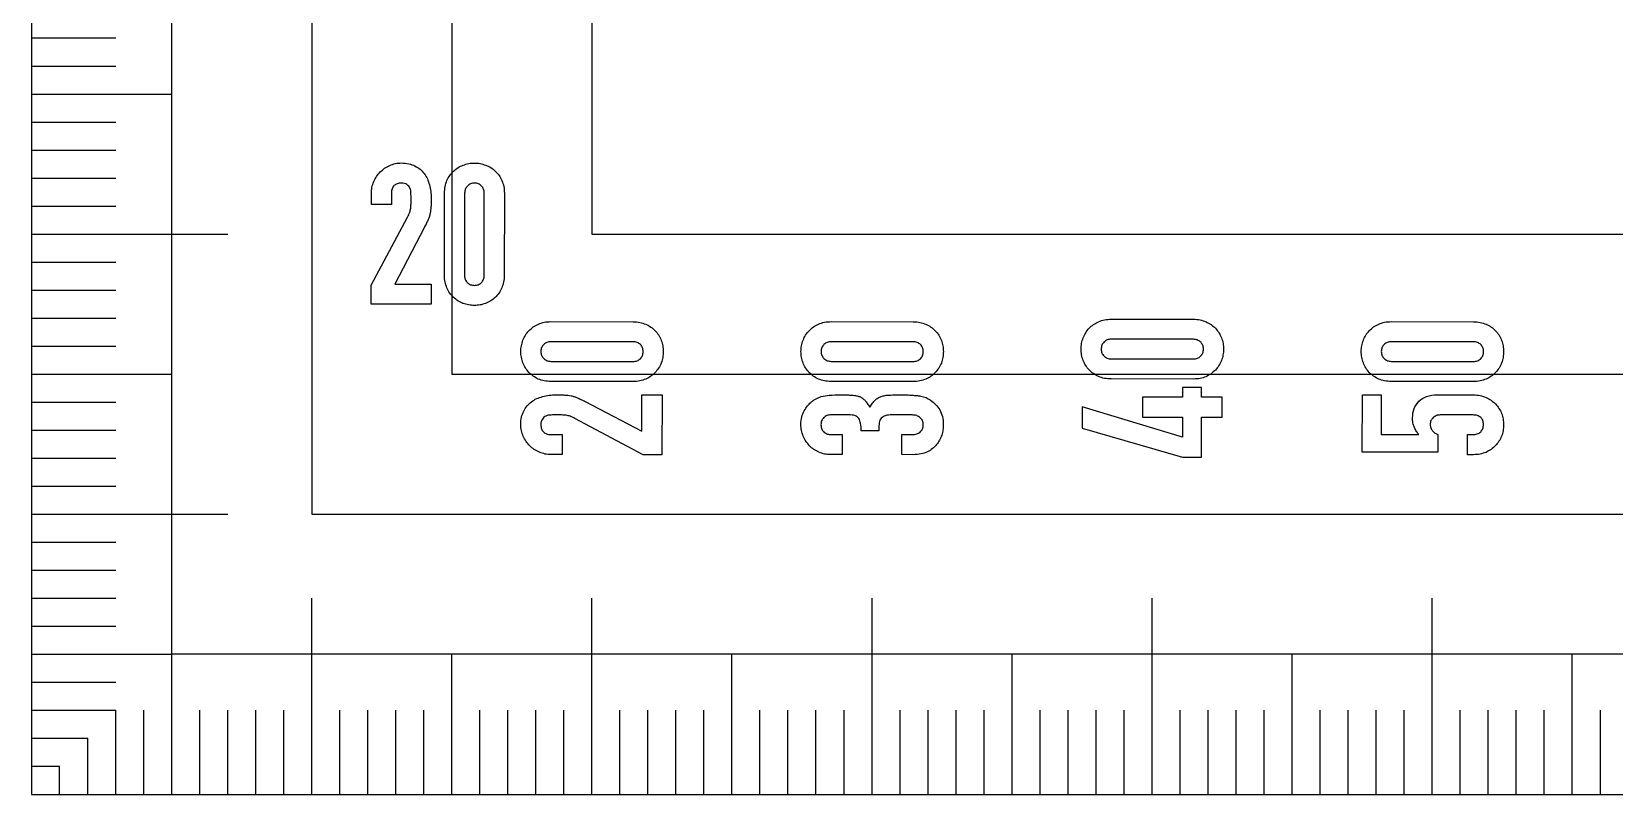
# Model space of a CAD drawing. Header units: millimetres. Extents: x 0 to 736, y 0 to 580.
# Drawn here: x 0 to 56.5, y 0 to 27.2 of the extents above; entities that cross this region are included whole.
import ezdxf

# ---------------------------------------------------------------- set-up
doc = ezdxf.new("R2010")
doc.units = ezdxf.units.MM
doc.layers.get('0').update_dxf_attribs({"linetype": 'CONTINUOUS'})

msp = doc.modelspace()

# ---------------------------------------------------------------- linework, layer by layer
for p, q in [((0, 27), (3, 27)), ((0, 26), (3, 26)), ((0, 25), (5, 25)), ((0, 24), (3, 24)), ((0, 23), (3, 23)), ((0, 22), (3, 22)), ((0, 21), (3, 21)), ((12.127, 21.058), (12.128, 21.452)), ((12.844, 21.058), (12.127, 21.058)), ((12.844, 21.465), (12.844, 21.058)), ((14.738, 18.528), (14.74, 21.464)), ((15.456, 21.463), (15.454, 18.528)), ((16.156, 18.527), (16.158, 21.462)), ((16.875, 21.462), (16.872, 18.526)), ((12.125, 18.172), (13.419, 20.608)), ((0, 20), (7, 20)), ((14.023, 20.242), (12.968, 18.214)), ((0, 19), (3, 19)), ((12.124, 17.498), (12.125, 18.172)), ((12.968, 18.214), (14.26, 18.213)), ((14.26, 18.213), (14.259, 17.496)), ((0, 18), (3, 18)), ((0, 17), (3, 17)), ((14.259, 17.496), (12.124, 17.498)), ((38.538, 16.963), (41.474, 16.96)), ((18.538, 16.875), (21.474, 16.872)), ((28.538, 16.875), (31.474, 16.872)), ((48.538, 16.875), (51.474, 16.872)), ((0, 16), (3, 16)), ((21.473, 16.156), (18.538, 16.158)), ((31.473, 16.156), (28.538, 16.158)), ((41.473, 16.244), (38.538, 16.246)), ((51.473, 16.156), (48.538, 16.158)), ((18.537, 15.456), (21.472, 15.454)), ((28.537, 15.456), (31.472, 15.454)), ((38.537, 15.544), (41.473, 15.542)), ((48.537, 15.456), (51.472, 15.454)), ((0, 15), (5, 15)), ((21.472, 14.738), (18.536, 14.74)), ((31.472, 14.738), (28.536, 14.74)), ((41.472, 14.825), (38.537, 14.828)), ((51.472, 14.738), (48.536, 14.74)), ((21.786, 12.968), (21.787, 14.26)), ((21.787, 14.26), (22.504, 14.259)), ((22.504, 14.259), (22.502, 12.124)), ((47.502, 12.213), (47.504, 14.263)), ((47.504, 14.263), (48.178, 14.263)), ((48.178, 14.263), (48.177, 12.844)), ((50.179, 14.261), (51.471, 14.26)), ((0, 14), (3, 14)), ((19.758, 14.023), (21.786, 12.968)), ((0, 13), (3, 13)), ((21.828, 12.125), (19.392, 13.419)), ((29.175, 13.546), (28.529, 13.546)), ((31.429, 13.544), (30.712, 13.544)), ((51.457, 13.544), (50.284, 13.545)), ((18.535, 12.844), (18.942, 12.844)), ((18.942, 12.844), (18.942, 12.127)), ((28.528, 12.844), (28.935, 12.844)), ((28.935, 12.844), (28.935, 12.127)), ((30.242, 12.976), (29.61, 12.976)), ((31.07, 12.126), (31.07, 12.842)), ((31.07, 12.842), (31.442, 12.842)), ((48.177, 12.844), (49.525, 12.843)), ((50.199, 12.843), (50.199, 12.211)), ((51.259, 12.125), (51.26, 12.842)), ((51.26, 12.842), (51.442, 12.842)), ((0, 12), (3, 12)), ((18.942, 12.127), (18.548, 12.128)), ((22.502, 12.124), (21.828, 12.125)), ((28.935, 12.127), (28.52, 12.128)), ((31.477, 12.125), (31.07, 12.126)), ((50.199, 12.211), (47.502, 12.213)), ((51.47, 12.125), (51.259, 12.125)), ((0, 11), (3, 11)), ((0, 10), (7, 10)), ((0, 9), (3, 9)), ((0, 8), (3, 8)), ((0, 7), (3, 7)), ((10, 0), (10, 7)), ((20, 0), (20, 7)), ((30, 0), (30, 7)), ((40, 0), (40, 7)), ((50, 0), (50, 7)), ((0, 6), (3, 6)), ((0, 5), (5, 5)), ((5, 0), (5, 5)), ((15, 0), (15, 5)), ((25, 0), (25, 5)), ((35, 0), (35, 5)), ((45, 0), (45, 5)), ((55, 0), (55, 5)), ((0, 4), (3, 4)), ((0, 3), (3, 3)), ((3, 0), (3, 3)), ((4, 0), (4, 3)), ((6, 0), (6, 3)), ((7, 0), (7, 3)), ((8, 0), (8, 3)), ((9, 0), (9, 3)), ((11, 0), (11, 3)), ((12, 0), (12, 3)), ((13, 0), (13, 3)), ((14, 0), (14, 3)), ((16, 0), (16, 3)), ((17, 0), (17, 3)), ((18, 0), (18, 3)), ((19, 0), (19, 3)), ((21, 0), (21, 3)), ((22, 0), (22, 3)), ((23, 0), (23, 3)), ((24, 0), (24, 3)), ((26, 0), (26, 3)), ((27, 0), (27, 3)), ((28, 0), (28, 3)), ((29, 0), (29, 3)), ((31, 0), (31, 3)), ((32, 0), (32, 3)), ((33, 0), (33, 3)), ((34, 0), (34, 3)), ((36, 0), (36, 3)), ((37, 0), (37, 3)), ((38, 0), (38, 3)), ((39, 0), (39, 3)), ((41, 0), (41, 3)), ((42, 0), (42, 3)), ((43, 0), (43, 3)), ((44, 0), (44, 3)), ((46, 0), (46, 3)), ((47, 0), (47, 3)), ((48, 0), (48, 3)), ((49, 0), (49, 3)), ((51, 0), (51, 3)), ((52, 0), (52, 3)), ((53, 0), (53, 3)), ((54, 0), (54, 3)), ((56, 0), (56, 3)), ((0, 2), (2, 2)), ((2, 0), (2, 2)), ((0, 1), (1, 1)), ((1, 0), (1, 1))]:
    msp.add_line(p, q)
for points in [[(334.863, 0), (0, 580), (0, 0)], [(326.203, 5), (5, 5), (5, 561.34)], [(317.543, 10), (10, 542.679), (10, 10)], [(308.882, 15), (15, 524.019), (15, 15)], [(300.222, 20), (20, 505.359), (20, 20)], [(41.759, 13.463), (42.503, 13.462), (42.504, 14.178), (41.759, 14.179), (41.76, 14.523), (41.085, 14.524), (41.085, 14.18), (39.66, 14.181), (39.659, 13.464), (41.085, 13.463), (41.084, 12.754), (37.503, 13.831), (37.503, 13.073), (41.083, 12.038), (41.758, 12.037)]]:
    msp.add_lwpolyline(points, close=True)
for points, knots in [([(12.212, 21.873), (12.243, 21.936), (12.304, 22.062), (12.398, 22.165), (12.444, 22.217)], [0, 0, 0, 0, 0.02097506, 0.04167795, 0.04167795, 0.04167795, 0.04167795]), ([(12.444, 22.217), (12.494, 22.263), (12.594, 22.358), (12.719, 22.418), (12.781, 22.448)], [0, 0, 0, 0, 0.02029923, 0.04112014, 0.04112014, 0.04112014, 0.04112014]), ([(12.781, 22.448), (12.849, 22.475), (12.984, 22.528), (13.129, 22.536), (13.203, 22.539)], [0, 0, 0, 0, 0.02148536, 0.04337434, 0.04337434, 0.04337434, 0.04337434]), ([(13.203, 22.539), (13.291, 22.536), (13.457, 22.53), (13.609, 22.464), (13.68, 22.433)], [0, 0, 0, 0, 0.02611626, 0.0492751, 0.0492751, 0.0492751, 0.0492751]), ([(13.68, 22.433), (13.745, 22.398), (13.874, 22.326), (13.97, 22.215), (14.017, 22.159)], [0, 0, 0, 0, 0.02201537, 0.0437432, 0.0437432, 0.0437432, 0.0437432]), ([(14.017, 22.159), (14.056, 22.098), (14.137, 21.973), (14.178, 21.831), (14.199, 21.759)], [0, 0, 0, 0, 0.02171083, 0.04419715, 0.04419715, 0.04419715, 0.04419715]), ([(14.825, 21.913), (14.857, 21.976), (14.921, 22.099), (15.017, 22.2), (15.064, 22.25)], [0, 0, 0, 0, 0.02107914, 0.04149268, 0.04149268, 0.04149268, 0.04149268]), ([(15.064, 22.25), (15.114, 22.294), (15.216, 22.381), (15.339, 22.434), (15.401, 22.46)], [0, 0, 0, 0, 0.02001715, 0.03996019, 0.03996019, 0.03996019, 0.03996019]), ([(15.401, 22.46), (15.467, 22.483), (15.599, 22.528), (15.739, 22.534), (15.808, 22.537)], [0, 0, 0, 0, 0.02083571, 0.04164184, 0.04164184, 0.04164184, 0.04164184]), ([(15.808, 22.537), (15.877, 22.534), (16.015, 22.528), (16.144, 22.482), (16.208, 22.46)], [0, 0, 0, 0, 0.0206313, 0.04096164, 0.04096164, 0.04096164, 0.04096164]), ([(16.208, 22.46), (16.272, 22.433), (16.398, 22.381), (16.501, 22.293), (16.552, 22.249)], [0, 0, 0, 0, 0.02041731, 0.04057331, 0.04057331, 0.04057331, 0.04057331]), ([(16.552, 22.249), (16.599, 22.199), (16.694, 22.099), (16.753, 21.974), (16.784, 21.911)], [0, 0, 0, 0, 0.02029925, 0.04112017, 0.04112017, 0.04112017, 0.04112017]), ([(12.128, 21.452), (12.131, 21.525), (12.138, 21.67), (12.188, 21.806), (12.212, 21.873)], [0, 0, 0, 0, 0.02187136, 0.04319471, 0.04319471, 0.04319471, 0.04319471]), ([(12.935, 21.732), (12.909, 21.696), (12.851, 21.617), (12.846, 21.518), (12.844, 21.465)], [0, 0, 0, 0, 0.01315776, 0.02877487, 0.02877487, 0.02877487, 0.02877487]), ([(13.195, 21.823), (13.145, 21.82), (13.049, 21.814), (12.972, 21.758), (12.935, 21.732)], [0, 0, 0, 0, 0.01474932, 0.0280573, 0.0280573, 0.0280573, 0.0280573]), ([(13.399, 21.767), (13.371, 21.783), (13.308, 21.82), (13.236, 21.822), (13.195, 21.823)], [0, 0, 0, 0, 0.00957898, 0.02142519, 0.02142519, 0.02142519, 0.02142519]), ([(13.504, 21.64), (13.491, 21.665), (13.465, 21.714), (13.421, 21.749), (13.399, 21.767)], [0, 0, 0, 0, 0.00828123, 0.01660699, 0.01660699, 0.01660699, 0.01660699]), ([(13.539, 21.457), (13.538, 21.491), (13.536, 21.553), (13.514, 21.612), (13.504, 21.64)], [0, 0, 0, 0, 0.00987058, 0.01869946, 0.01869946, 0.01869946, 0.01869946]), ([(14.199, 21.759), (14.218, 21.682), (14.255, 21.525), (14.26, 21.364), (14.262, 21.281)], [0, 0, 0, 0, 0.02365396, 0.04828335, 0.04828335, 0.04828335, 0.04828335]), ([(14.74, 21.464), (14.743, 21.544), (14.748, 21.698), (14.8, 21.843), (14.825, 21.913)], [0, 0, 0, 0, 0.02396916, 0.04596417, 0.04596417, 0.04596417, 0.04596417]), ([(15.555, 21.716), (15.526, 21.68), (15.467, 21.606), (15.46, 21.512), (15.456, 21.463)], [0, 0, 0, 0, 0.01343938, 0.02769777, 0.02769777, 0.02769777, 0.02769777]), ([(15.808, 21.821), (15.759, 21.817), (15.663, 21.809), (15.59, 21.746), (15.555, 21.716)], [0, 0, 0, 0, 0.01428969, 0.02802509, 0.02802509, 0.02802509, 0.02802509]), ([(16.06, 21.715), (16.025, 21.746), (15.952, 21.809), (15.856, 21.817), (15.808, 21.821)], [0, 0, 0, 0, 0.01373545, 0.02802508, 0.02802508, 0.02802508, 0.02802508]), ([(16.158, 21.462), (16.155, 21.511), (16.148, 21.606), (16.089, 21.679), (16.06, 21.715)], [0, 0, 0, 0, 0.01425838, 0.02769777, 0.02769777, 0.02769777, 0.02769777]), ([(16.784, 21.911), (16.81, 21.842), (16.866, 21.697), (16.872, 21.542), (16.875, 21.462)], [0, 0, 0, 0, 0.02215209, 0.04613732, 0.04613732, 0.04613732, 0.04613732]), ([(13.419, 20.608), (13.448, 20.664), (13.5, 20.764), (13.522, 20.875), (13.532, 20.924)], [0, 0, 0, 0, 0.0186996, 0.03368831, 0.03368831, 0.03368831, 0.03368831]), ([(13.532, 20.924), (13.536, 20.976), (13.545, 21.09), (13.546, 21.205), (13.546, 21.268)], [0, 0, 0, 0, 0.01566047, 0.03444887, 0.03444887, 0.03444887, 0.03444887]), ([(13.546, 21.268), (13.546, 21.299), (13.545, 21.362), (13.541, 21.425), (13.539, 21.457)], [0, 0, 0, 0, 0.00930642, 0.01897666, 0.01897666, 0.01897666, 0.01897666]), ([(14.255, 20.972), (14.252, 20.933), (14.246, 20.855), (14.233, 20.779), (14.227, 20.741)], [0, 0, 0, 0, 0.01180969, 0.02335546, 0.02335546, 0.02335546, 0.02335546]), ([(14.262, 21.281), (14.262, 21.225), (14.262, 21.122), (14.257, 21.019), (14.255, 20.972)], [0, 0, 0, 0, 0.01685484, 0.03090968, 0.03090968, 0.03090968, 0.03090968]), ([(14.156, 20.516), (14.137, 20.474), (14.095, 20.382), (14.048, 20.292), (14.023, 20.242)], [0, 0, 0, 0, 0.01374547, 0.03046905, 0.03046905, 0.03046905, 0.03046905]), ([(14.227, 20.741), (14.218, 20.703), (14.201, 20.626), (14.171, 20.553), (14.156, 20.516)], [0, 0, 0, 0, 0.01158179, 0.02358179, 0.02358179, 0.02358179, 0.02358179]), ([(14.822, 18.079), (14.797, 18.148), (14.746, 18.294), (14.74, 18.448), (14.738, 18.528)], [0, 0, 0, 0, 0.02199501, 0.0459642, 0.0459642, 0.0459642, 0.0459642]), ([(15.454, 18.528), (15.458, 18.478), (15.465, 18.382), (15.523, 18.305), (15.552, 18.268)], [0, 0, 0, 0, 0.01443138, 0.02831409, 0.02831409, 0.02831409, 0.02831409]), ([(15.552, 18.268), (15.588, 18.239), (15.662, 18.18), (15.756, 18.173), (15.805, 18.169)], [0, 0, 0, 0, 0.01343942, 0.02769774, 0.02769774, 0.02769774, 0.02769774]), ([(15.805, 18.169), (15.853, 18.173), (15.948, 18.18), (16.022, 18.239), (16.058, 18.267)], [0, 0, 0, 0, 0.01425839, 0.02769774, 0.02769774, 0.02769774, 0.02769774]), ([(16.058, 18.267), (16.086, 18.305), (16.145, 18.382), (16.152, 18.478), (16.156, 18.527)], [0, 0, 0, 0, 0.01388274, 0.02831408, 0.02831408, 0.02831408, 0.02831408]), ([(16.872, 18.526), (16.869, 18.446), (16.863, 18.291), (16.807, 18.146), (16.781, 18.077)], [0, 0, 0, 0, 0.02398523, 0.04613736, 0.04613736, 0.04613736, 0.04613736]), ([(15.06, 17.741), (15.013, 17.791), (14.917, 17.892), (14.854, 18.016), (14.822, 18.079)], [0, 0, 0, 0, 0.02041353, 0.04149266, 0.04149266, 0.04149266, 0.04149266]), ([(15.397, 17.523), (15.336, 17.552), (15.213, 17.609), (15.111, 17.697), (15.06, 17.741)], [0, 0, 0, 0, 0.02018042, 0.04030582, 0.04030582, 0.04030582, 0.04030582]), ([(15.804, 17.453), (15.735, 17.456), (15.596, 17.462), (15.463, 17.503), (15.397, 17.523)], [0, 0, 0, 0, 0.02079057, 0.04148602, 0.04148602, 0.04148602, 0.04148602]), ([(16.204, 17.523), (16.14, 17.502), (16.01, 17.461), (15.873, 17.456), (15.804, 17.453)], [0, 0, 0, 0, 0.02018659, 0.04080219, 0.04080219, 0.04080219, 0.04080219]), ([(16.549, 17.74), (16.497, 17.696), (16.393, 17.607), (16.268, 17.551), (16.204, 17.523)], [0, 0, 0, 0, 0.02026358, 0.04091275, 0.04091275, 0.04091275, 0.04091275]), ([(16.781, 18.077), (16.75, 18.014), (16.69, 17.89), (16.596, 17.79), (16.549, 17.74)], [0, 0, 0, 0, 0.02082094, 0.04112013, 0.04112013, 0.04112013, 0.04112013]), ([(38.089, 16.872), (38.158, 16.898), (38.303, 16.953), (38.458, 16.959), (38.538, 16.963)], [0, 0, 0, 0, 0.02215209, 0.04613732, 0.04613732, 0.04613732, 0.04613732]), ([(41.474, 16.96), (41.554, 16.957), (41.709, 16.951), (41.854, 16.895), (41.923, 16.869)], [0, 0, 0, 0, 0.02398523, 0.04613736, 0.04613736, 0.04613736, 0.04613736]), ([(17.54, 16.208), (17.567, 16.272), (17.619, 16.398), (17.707, 16.501), (17.751, 16.552)], [0, 0, 0, 0, 0.02041731, 0.04057331, 0.04057331, 0.04057331, 0.04057331]), ([(17.751, 16.552), (17.801, 16.599), (17.901, 16.694), (18.026, 16.753), (18.089, 16.784)], [0, 0, 0, 0, 0.02029925, 0.04112017, 0.04112017, 0.04112017, 0.04112017]), ([(18.089, 16.784), (18.158, 16.81), (18.303, 16.866), (18.458, 16.872), (18.538, 16.875)], [0, 0, 0, 0, 0.02215209, 0.04613732, 0.04613732, 0.04613732, 0.04613732]), ([(21.474, 16.872), (21.554, 16.869), (21.709, 16.863), (21.854, 16.807), (21.923, 16.781)], [0, 0, 0, 0, 0.02398523, 0.04613736, 0.04613736, 0.04613736, 0.04613736]), ([(21.923, 16.781), (21.986, 16.75), (22.11, 16.69), (22.21, 16.596), (22.26, 16.549)], [0, 0, 0, 0, 0.02082094, 0.04112013, 0.04112013, 0.04112013, 0.04112013]), ([(22.26, 16.549), (22.304, 16.497), (22.393, 16.393), (22.449, 16.268), (22.477, 16.204)], [0, 0, 0, 0, 0.02026358, 0.04091275, 0.04091275, 0.04091275, 0.04091275]), ([(27.54, 16.208), (27.567, 16.272), (27.619, 16.398), (27.707, 16.501), (27.751, 16.552)], [0, 0, 0, 0, 0.02041731, 0.04057331, 0.04057331, 0.04057331, 0.04057331]), ([(27.751, 16.552), (27.801, 16.599), (27.901, 16.694), (28.026, 16.753), (28.089, 16.784)], [0, 0, 0, 0, 0.02029925, 0.04112017, 0.04112017, 0.04112017, 0.04112017]), ([(28.089, 16.784), (28.158, 16.81), (28.303, 16.866), (28.458, 16.872), (28.538, 16.875)], [0, 0, 0, 0, 0.02215209, 0.04613732, 0.04613732, 0.04613732, 0.04613732]), ([(31.474, 16.872), (31.554, 16.869), (31.709, 16.863), (31.854, 16.807), (31.923, 16.781)], [0, 0, 0, 0, 0.02398523, 0.04613736, 0.04613736, 0.04613736, 0.04613736]), ([(31.923, 16.781), (31.986, 16.75), (32.11, 16.69), (32.21, 16.596), (32.26, 16.549)], [0, 0, 0, 0, 0.02082094, 0.04112013, 0.04112013, 0.04112013, 0.04112013]), ([(32.26, 16.549), (32.304, 16.497), (32.393, 16.393), (32.449, 16.268), (32.477, 16.204)], [0, 0, 0, 0, 0.02026358, 0.04091275, 0.04091275, 0.04091275, 0.04091275]), ([(37.541, 16.296), (37.567, 16.36), (37.619, 16.485), (37.707, 16.589), (37.751, 16.64)], [0, 0, 0, 0, 0.02041731, 0.04057331, 0.04057331, 0.04057331, 0.04057331]), ([(37.751, 16.64), (37.801, 16.687), (37.902, 16.781), (38.026, 16.841), (38.089, 16.872)], [0, 0, 0, 0, 0.02029925, 0.04112017, 0.04112017, 0.04112017, 0.04112017]), ([(41.923, 16.869), (41.986, 16.838), (42.11, 16.778), (42.21, 16.683), (42.26, 16.637)], [0, 0, 0, 0, 0.02082094, 0.04112013, 0.04112013, 0.04112013, 0.04112013]), ([(42.26, 16.637), (42.304, 16.585), (42.394, 16.481), (42.449, 16.356), (42.477, 16.292)], [0, 0, 0, 0, 0.02026358, 0.04091275, 0.04091275, 0.04091275, 0.04091275]), ([(47.54, 16.208), (47.567, 16.272), (47.619, 16.398), (47.707, 16.501), (47.751, 16.552)], [0, 0, 0, 0, 0.02041731, 0.04057331, 0.04057331, 0.04057331, 0.04057331]), ([(47.751, 16.552), (47.801, 16.599), (47.901, 16.694), (48.026, 16.753), (48.089, 16.784)], [0, 0, 0, 0, 0.02029925, 0.04112017, 0.04112017, 0.04112017, 0.04112017]), ([(48.089, 16.784), (48.158, 16.81), (48.303, 16.866), (48.458, 16.872), (48.538, 16.875)], [0, 0, 0, 0, 0.02215209, 0.04613732, 0.04613732, 0.04613732, 0.04613732]), ([(51.474, 16.872), (51.554, 16.869), (51.709, 16.863), (51.854, 16.807), (51.923, 16.781)], [0, 0, 0, 0, 0.02398523, 0.04613736, 0.04613736, 0.04613736, 0.04613736]), ([(51.923, 16.781), (51.986, 16.75), (52.11, 16.69), (52.21, 16.596), (52.26, 16.549)], [0, 0, 0, 0, 0.02082094, 0.04112013, 0.04112013, 0.04112013, 0.04112013]), ([(52.26, 16.549), (52.304, 16.497), (52.393, 16.393), (52.449, 16.268), (52.477, 16.204)], [0, 0, 0, 0, 0.02026358, 0.04091275, 0.04091275, 0.04091275, 0.04091275]), ([(17.463, 15.808), (17.466, 15.877), (17.472, 16.015), (17.518, 16.144), (17.54, 16.208)], [0, 0, 0, 0, 0.0206313, 0.04096164, 0.04096164, 0.04096164, 0.04096164]), ([(18.285, 16.06), (18.254, 16.025), (18.191, 15.952), (18.183, 15.856), (18.179, 15.808)], [0, 0, 0, 0, 0.01373545, 0.02802508, 0.02802508, 0.02802508, 0.02802508]), ([(18.538, 16.158), (18.489, 16.155), (18.394, 16.148), (18.321, 16.089), (18.285, 16.06)], [0, 0, 0, 0, 0.01425838, 0.02769777, 0.02769777, 0.02769777, 0.02769777]), ([(21.733, 16.058), (21.695, 16.086), (21.618, 16.145), (21.522, 16.152), (21.473, 16.156)], [0, 0, 0, 0, 0.01388274, 0.02831408, 0.02831408, 0.02831408, 0.02831408]), ([(21.831, 15.805), (21.827, 15.853), (21.82, 15.948), (21.761, 16.022), (21.733, 16.058)], [0, 0, 0, 0, 0.01425839, 0.02769774, 0.02769774, 0.02769774, 0.02769774]), ([(22.477, 16.204), (22.498, 16.14), (22.539, 16.01), (22.544, 15.873), (22.547, 15.804)], [0, 0, 0, 0, 0.02018659, 0.04080219, 0.04080219, 0.04080219, 0.04080219]), ([(27.463, 15.808), (27.466, 15.877), (27.472, 16.015), (27.518, 16.144), (27.54, 16.208)], [0, 0, 0, 0, 0.0206313, 0.04096164, 0.04096164, 0.04096164, 0.04096164]), ([(28.285, 16.06), (28.254, 16.025), (28.191, 15.952), (28.183, 15.856), (28.179, 15.808)], [0, 0, 0, 0, 0.01373545, 0.02802508, 0.02802508, 0.02802508, 0.02802508]), ([(28.538, 16.158), (28.489, 16.155), (28.394, 16.148), (28.321, 16.089), (28.285, 16.06)], [0, 0, 0, 0, 0.01425838, 0.02769777, 0.02769777, 0.02769777, 0.02769777]), ([(31.733, 16.058), (31.695, 16.086), (31.618, 16.145), (31.522, 16.152), (31.473, 16.156)], [0, 0, 0, 0, 0.01388274, 0.02831408, 0.02831408, 0.02831408, 0.02831408]), ([(31.831, 15.805), (31.827, 15.853), (31.82, 15.948), (31.761, 16.022), (31.733, 16.058)], [0, 0, 0, 0, 0.01425839, 0.02769774, 0.02769774, 0.02769774, 0.02769774]), ([(32.477, 16.204), (32.498, 16.14), (32.539, 16.01), (32.544, 15.873), (32.547, 15.804)], [0, 0, 0, 0, 0.02018659, 0.04080219, 0.04080219, 0.04080219, 0.04080219]), ([(37.463, 15.896), (37.466, 15.965), (37.472, 16.102), (37.518, 16.232), (37.541, 16.296)], [0, 0, 0, 0, 0.0206313, 0.04096164, 0.04096164, 0.04096164, 0.04096164]), ([(37.54, 15.489), (37.517, 15.555), (37.472, 15.687), (37.466, 15.826), (37.463, 15.896)], [0, 0, 0, 0, 0.02083571, 0.04164184, 0.04164184, 0.04164184, 0.04164184]), ([(38.285, 16.148), (38.254, 16.113), (38.191, 16.04), (38.183, 15.944), (38.179, 15.895)], [0, 0, 0, 0, 0.01373545, 0.02802508, 0.02802508, 0.02802508, 0.02802508]), ([(38.179, 15.895), (38.183, 15.847), (38.191, 15.751), (38.254, 15.678), (38.284, 15.643)], [0, 0, 0, 0, 0.01428969, 0.02802509, 0.02802509, 0.02802509, 0.02802509]), ([(38.538, 16.246), (38.489, 16.243), (38.395, 16.236), (38.321, 16.177), (38.285, 16.148)], [0, 0, 0, 0, 0.01425838, 0.02769777, 0.02769777, 0.02769777, 0.02769777]), ([(41.733, 16.145), (41.695, 16.174), (41.618, 16.233), (41.522, 16.24), (41.473, 16.244)], [0, 0, 0, 0, 0.01388274, 0.02831408, 0.02831408, 0.02831408, 0.02831408]), ([(41.732, 15.64), (41.761, 15.676), (41.82, 15.749), (41.827, 15.844), (41.831, 15.893)], [0, 0, 0, 0, 0.01343942, 0.02769774, 0.02769774, 0.02769774, 0.02769774]), ([(41.831, 15.893), (41.827, 15.941), (41.82, 16.036), (41.761, 16.11), (41.733, 16.145)], [0, 0, 0, 0, 0.01425839, 0.02769774, 0.02769774, 0.02769774, 0.02769774]), ([(42.477, 16.292), (42.498, 16.228), (42.539, 16.098), (42.544, 15.961), (42.547, 15.892)], [0, 0, 0, 0, 0.02018659, 0.04080219, 0.04080219, 0.04080219, 0.04080219]), ([(42.547, 15.892), (42.544, 15.822), (42.538, 15.684), (42.497, 15.551), (42.477, 15.485)], [0, 0, 0, 0, 0.02079057, 0.04148602, 0.04148602, 0.04148602, 0.04148602]), ([(47.463, 15.808), (47.466, 15.877), (47.472, 16.015), (47.518, 16.144), (47.54, 16.208)], [0, 0, 0, 0, 0.0206313, 0.04096164, 0.04096164, 0.04096164, 0.04096164]), ([(48.285, 16.06), (48.254, 16.025), (48.191, 15.952), (48.183, 15.856), (48.179, 15.808)], [0, 0, 0, 0, 0.01373545, 0.02802508, 0.02802508, 0.02802508, 0.02802508]), ([(48.538, 16.158), (48.489, 16.155), (48.394, 16.148), (48.321, 16.089), (48.285, 16.06)], [0, 0, 0, 0, 0.01425838, 0.02769777, 0.02769777, 0.02769777, 0.02769777]), ([(51.733, 16.058), (51.695, 16.086), (51.618, 16.145), (51.522, 16.152), (51.473, 16.156)], [0, 0, 0, 0, 0.01388274, 0.02831408, 0.02831408, 0.02831408, 0.02831408]), ([(51.831, 15.805), (51.827, 15.853), (51.82, 15.948), (51.761, 16.022), (51.733, 16.058)], [0, 0, 0, 0, 0.01425839, 0.02769774, 0.02769774, 0.02769774, 0.02769774]), ([(52.477, 16.204), (52.498, 16.14), (52.539, 16.01), (52.544, 15.873), (52.547, 15.804)], [0, 0, 0, 0, 0.02018659, 0.04080219, 0.04080219, 0.04080219, 0.04080219]), ([(17.54, 15.401), (17.517, 15.467), (17.472, 15.599), (17.466, 15.739), (17.463, 15.808)], [0, 0, 0, 0, 0.02083571, 0.04164184, 0.04164184, 0.04164184, 0.04164184]), ([(17.75, 15.064), (17.706, 15.114), (17.619, 15.216), (17.566, 15.339), (17.54, 15.401)], [0, 0, 0, 0, 0.02001715, 0.03996019, 0.03996019, 0.03996019, 0.03996019]), ([(18.179, 15.808), (18.183, 15.759), (18.191, 15.663), (18.254, 15.59), (18.284, 15.555)], [0, 0, 0, 0, 0.01428969, 0.02802509, 0.02802509, 0.02802509, 0.02802509]), ([(18.284, 15.555), (18.32, 15.526), (18.394, 15.467), (18.488, 15.46), (18.537, 15.456)], [0, 0, 0, 0, 0.01343938, 0.02769777, 0.02769777, 0.02769777, 0.02769777]), ([(21.472, 15.454), (21.522, 15.458), (21.618, 15.465), (21.695, 15.523), (21.732, 15.552)], [0, 0, 0, 0, 0.01443138, 0.02831409, 0.02831409, 0.02831409, 0.02831409]), ([(21.732, 15.552), (21.761, 15.588), (21.82, 15.662), (21.827, 15.756), (21.831, 15.805)], [0, 0, 0, 0, 0.01343942, 0.02769774, 0.02769774, 0.02769774, 0.02769774]), ([(22.477, 15.397), (22.448, 15.336), (22.391, 15.213), (22.303, 15.111), (22.259, 15.06)], [0, 0, 0, 0, 0.02018042, 0.04030582, 0.04030582, 0.04030582, 0.04030582]), ([(22.547, 15.804), (22.544, 15.735), (22.538, 15.596), (22.497, 15.463), (22.477, 15.397)], [0, 0, 0, 0, 0.02079057, 0.04148602, 0.04148602, 0.04148602, 0.04148602]), ([(27.54, 15.401), (27.517, 15.467), (27.472, 15.599), (27.466, 15.739), (27.463, 15.808)], [0, 0, 0, 0, 0.02083571, 0.04164184, 0.04164184, 0.04164184, 0.04164184]), ([(27.75, 15.064), (27.706, 15.114), (27.619, 15.216), (27.566, 15.339), (27.54, 15.401)], [0, 0, 0, 0, 0.02001715, 0.03996019, 0.03996019, 0.03996019, 0.03996019]), ([(28.179, 15.808), (28.183, 15.759), (28.191, 15.663), (28.254, 15.59), (28.284, 15.555)], [0, 0, 0, 0, 0.01428969, 0.02802509, 0.02802509, 0.02802509, 0.02802509]), ([(28.284, 15.555), (28.32, 15.526), (28.394, 15.467), (28.488, 15.46), (28.537, 15.456)], [0, 0, 0, 0, 0.01343938, 0.02769777, 0.02769777, 0.02769777, 0.02769777]), ([(31.472, 15.454), (31.522, 15.458), (31.618, 15.465), (31.695, 15.523), (31.732, 15.552)], [0, 0, 0, 0, 0.01443138, 0.02831409, 0.02831409, 0.02831409, 0.02831409]), ([(31.732, 15.552), (31.761, 15.588), (31.82, 15.662), (31.827, 15.756), (31.831, 15.805)], [0, 0, 0, 0, 0.01343942, 0.02769774, 0.02769774, 0.02769774, 0.02769774]), ([(32.477, 15.397), (32.448, 15.336), (32.391, 15.213), (32.303, 15.111), (32.259, 15.06)], [0, 0, 0, 0, 0.02018042, 0.04030582, 0.04030582, 0.04030582, 0.04030582]), ([(32.547, 15.804), (32.544, 15.735), (32.538, 15.596), (32.497, 15.463), (32.477, 15.397)], [0, 0, 0, 0, 0.02079057, 0.04148602, 0.04148602, 0.04148602, 0.04148602]), ([(37.75, 15.151), (37.706, 15.202), (37.619, 15.304), (37.566, 15.427), (37.54, 15.489)], [0, 0, 0, 0, 0.02001715, 0.03996019, 0.03996019, 0.03996019, 0.03996019]), ([(38.284, 15.643), (38.32, 15.614), (38.394, 15.555), (38.488, 15.548), (38.537, 15.544)], [0, 0, 0, 0, 0.01343938, 0.02769777, 0.02769777, 0.02769777, 0.02769777]), ([(41.473, 15.542), (41.522, 15.545), (41.618, 15.553), (41.695, 15.611), (41.732, 15.64)], [0, 0, 0, 0, 0.01443138, 0.02831409, 0.02831409, 0.02831409, 0.02831409]), ([(42.477, 15.485), (42.448, 15.423), (42.392, 15.301), (42.303, 15.199), (42.259, 15.148)], [0, 0, 0, 0, 0.02018042, 0.04030582, 0.04030582, 0.04030582, 0.04030582]), ([(47.54, 15.401), (47.517, 15.467), (47.472, 15.599), (47.466, 15.739), (47.463, 15.808)], [0, 0, 0, 0, 0.02083571, 0.04164184, 0.04164184, 0.04164184, 0.04164184]), ([(47.75, 15.064), (47.706, 15.114), (47.619, 15.216), (47.566, 15.339), (47.54, 15.401)], [0, 0, 0, 0, 0.02001715, 0.03996019, 0.03996019, 0.03996019, 0.03996019]), ([(48.179, 15.808), (48.183, 15.759), (48.191, 15.663), (48.254, 15.59), (48.284, 15.555)], [0, 0, 0, 0, 0.01428969, 0.02802509, 0.02802509, 0.02802509, 0.02802509]), ([(48.284, 15.555), (48.32, 15.526), (48.394, 15.467), (48.488, 15.46), (48.537, 15.456)], [0, 0, 0, 0, 0.01343938, 0.02769777, 0.02769777, 0.02769777, 0.02769777]), ([(51.472, 15.454), (51.522, 15.458), (51.618, 15.465), (51.695, 15.523), (51.732, 15.552)], [0, 0, 0, 0, 0.01443138, 0.02831409, 0.02831409, 0.02831409, 0.02831409]), ([(51.732, 15.552), (51.761, 15.588), (51.82, 15.662), (51.827, 15.756), (51.831, 15.805)], [0, 0, 0, 0, 0.01343942, 0.02769774, 0.02769774, 0.02769774, 0.02769774]), ([(52.477, 15.397), (52.448, 15.336), (52.391, 15.213), (52.303, 15.111), (52.259, 15.06)], [0, 0, 0, 0, 0.02018042, 0.04030582, 0.04030582, 0.04030582, 0.04030582]), ([(52.547, 15.804), (52.544, 15.735), (52.538, 15.596), (52.497, 15.463), (52.477, 15.397)], [0, 0, 0, 0, 0.02079057, 0.04148602, 0.04148602, 0.04148602, 0.04148602]), ([(18.087, 14.825), (18.024, 14.857), (17.901, 14.921), (17.8, 15.017), (17.75, 15.064)], [0, 0, 0, 0, 0.02107914, 0.04149268, 0.04149268, 0.04149268, 0.04149268]), ([(18.536, 14.74), (18.456, 14.743), (18.302, 14.748), (18.157, 14.8), (18.087, 14.825)], [0, 0, 0, 0, 0.02396916, 0.04596417, 0.04596417, 0.04596417, 0.04596417]), ([(21.921, 14.822), (21.852, 14.797), (21.706, 14.746), (21.552, 14.74), (21.472, 14.738)], [0, 0, 0, 0, 0.02199501, 0.0459642, 0.0459642, 0.0459642, 0.0459642]), ([(22.259, 15.06), (22.209, 15.013), (22.108, 14.917), (21.984, 14.854), (21.921, 14.822)], [0, 0, 0, 0, 0.02041353, 0.04149266, 0.04149266, 0.04149266, 0.04149266]), ([(28.087, 14.825), (28.024, 14.857), (27.901, 14.921), (27.8, 15.017), (27.75, 15.064)], [0, 0, 0, 0, 0.02107914, 0.04149268, 0.04149268, 0.04149268, 0.04149268]), ([(28.536, 14.74), (28.456, 14.743), (28.302, 14.748), (28.157, 14.8), (28.087, 14.825)], [0, 0, 0, 0, 0.02396916, 0.04596417, 0.04596417, 0.04596417, 0.04596417]), ([(31.921, 14.822), (31.852, 14.797), (31.706, 14.746), (31.552, 14.74), (31.472, 14.738)], [0, 0, 0, 0, 0.02199501, 0.0459642, 0.0459642, 0.0459642, 0.0459642]), ([(32.259, 15.06), (32.209, 15.013), (32.108, 14.917), (31.984, 14.854), (31.921, 14.822)], [0, 0, 0, 0, 0.02041353, 0.04149266, 0.04149266, 0.04149266, 0.04149266]), ([(38.087, 14.912), (38.024, 14.945), (37.901, 15.009), (37.8, 15.104), (37.75, 15.151)], [0, 0, 0, 0, 0.02107914, 0.04149268, 0.04149268, 0.04149268, 0.04149268]), ([(38.537, 14.828), (38.456, 14.831), (38.302, 14.836), (38.157, 14.888), (38.087, 14.912)], [0, 0, 0, 0, 0.02396916, 0.04596417, 0.04596417, 0.04596417, 0.04596417]), ([(41.921, 14.909), (41.852, 14.885), (41.706, 14.834), (41.552, 14.828), (41.472, 14.825)], [0, 0, 0, 0, 0.02199501, 0.0459642, 0.0459642, 0.0459642, 0.0459642]), ([(42.259, 15.148), (42.209, 15.101), (42.108, 15.005), (41.984, 14.942), (41.921, 14.909)], [0, 0, 0, 0, 0.02041353, 0.04149266, 0.04149266, 0.04149266, 0.04149266]), ([(48.087, 14.825), (48.024, 14.857), (47.901, 14.921), (47.8, 15.017), (47.75, 15.064)], [0, 0, 0, 0, 0.02107914, 0.04149268, 0.04149268, 0.04149268, 0.04149268]), ([(48.536, 14.74), (48.456, 14.743), (48.302, 14.748), (48.157, 14.8), (48.087, 14.825)], [0, 0, 0, 0, 0.02396916, 0.04596417, 0.04596417, 0.04596417, 0.04596417]), ([(51.921, 14.822), (51.852, 14.797), (51.706, 14.746), (51.552, 14.74), (51.472, 14.738)], [0, 0, 0, 0, 0.02199501, 0.0459642, 0.0459642, 0.0459642, 0.0459642]), ([(52.259, 15.06), (52.209, 15.013), (52.108, 14.917), (51.984, 14.854), (51.921, 14.822)], [0, 0, 0, 0, 0.02041353, 0.04149266, 0.04149266, 0.04149266, 0.04149266]), ([(17.841, 14.017), (17.902, 14.056), (18.027, 14.137), (18.169, 14.178), (18.241, 14.199)], [0, 0, 0, 0, 0.02171083, 0.04419715, 0.04419715, 0.04419715, 0.04419715]), ([(18.241, 14.199), (18.318, 14.218), (18.475, 14.255), (18.636, 14.26), (18.719, 14.262)], [0, 0, 0, 0, 0.02365396, 0.04828335, 0.04828335, 0.04828335, 0.04828335]), ([(18.719, 14.262), (18.775, 14.262), (18.878, 14.262), (18.981, 14.257), (19.028, 14.255)], [0, 0, 0, 0, 0.01685484, 0.03090968, 0.03090968, 0.03090968, 0.03090968]), ([(19.028, 14.255), (19.067, 14.252), (19.145, 14.246), (19.221, 14.233), (19.259, 14.227)], [0, 0, 0, 0, 0.01180969, 0.02335546, 0.02335546, 0.02335546, 0.02335546]), ([(19.259, 14.227), (19.297, 14.218), (19.374, 14.201), (19.447, 14.171), (19.484, 14.156)], [0, 0, 0, 0, 0.01158179, 0.02358179, 0.02358179, 0.02358179, 0.02358179]), ([(19.484, 14.156), (19.526, 14.137), (19.618, 14.095), (19.708, 14.048), (19.758, 14.023)], [0, 0, 0, 0, 0.01374547, 0.03046905, 0.03046905, 0.03046905, 0.03046905]), ([(27.981, 14.108), (28.012, 14.126), (28.076, 14.165), (28.147, 14.187), (28.185, 14.199)], [0, 0, 0, 0, 0.01060662, 0.02238105, 0.02238105, 0.02238105, 0.02238105]), ([(28.185, 14.199), (28.281, 14.218), (28.508, 14.261), (28.739, 14.262), (28.873, 14.262)], [0, 0, 0, 0, 0.02917972, 0.06923896, 0.06923896, 0.06923896, 0.06923896]), ([(28.873, 14.262), (28.952, 14.262), (29.092, 14.261), (29.233, 14.252), (29.295, 14.248)], [0, 0, 0, 0, 0.02352792, 0.04216726, 0.04216726, 0.04216726, 0.04216726]), ([(29.295, 14.248), (29.344, 14.245), (29.435, 14.239), (29.522, 14.211), (29.561, 14.198)], [0, 0, 0, 0, 0.01483158, 0.02722704, 0.02722704, 0.02722704, 0.02722704]), ([(29.561, 14.198), (29.597, 14.18), (29.669, 14.144), (29.724, 14.087), (29.751, 14.058)], [0, 0, 0, 0, 0.01195497, 0.02375426, 0.02375426, 0.02375426, 0.02375426]), ([(30.116, 14.072), (30.148, 14.1), (30.21, 14.156), (30.288, 14.189), (30.327, 14.205)], [0, 0, 0, 0, 0.01261237, 0.02509703, 0.02509703, 0.02509703, 0.02509703]), ([(30.327, 14.205), (30.373, 14.217), (30.472, 14.244), (30.574, 14.251), (30.629, 14.254)], [0, 0, 0, 0, 0.01426486, 0.0306684, 0.0306684, 0.0306684, 0.0306684]), ([(30.629, 14.254), (30.693, 14.256), (30.838, 14.26), (30.983, 14.26), (31.064, 14.26)], [0, 0, 0, 0, 0.01931897, 0.04354713, 0.04354713, 0.04354713, 0.04354713]), ([(31.064, 14.26), (31.139, 14.26), (31.275, 14.259), (31.411, 14.25), (31.471, 14.246)], [0, 0, 0, 0, 0.02247465, 0.04076343, 0.04076343, 0.04076343, 0.04076343]), ([(31.471, 14.246), (31.521, 14.243), (31.61, 14.239), (31.699, 14.224), (31.738, 14.218)], [0, 0, 0, 0, 0.01478477, 0.02685139, 0.02685139, 0.02685139, 0.02685139]), ([(31.738, 14.218), (31.773, 14.211), (31.838, 14.197), (31.899, 14.173), (31.928, 14.161)], [0, 0, 0, 0, 0.01064577, 0.01981037, 0.01981037, 0.01981037, 0.01981037]), ([(31.928, 14.161), (31.954, 14.148), (32.01, 14.121), (32.062, 14.088), (32.089, 14.07)], [0, 0, 0, 0, 0.00887237, 0.01856809, 0.01856809, 0.01856809, 0.01856809]), ([(49.519, 14.03), (49.607, 14.097), (49.8, 14.246), (50.045, 14.256), (50.179, 14.261)], [0, 0, 0, 0, 0.03243715, 0.07149285, 0.07149285, 0.07149285, 0.07149285]), ([(51.471, 14.26), (51.552, 14.257), (51.707, 14.251), (51.851, 14.195), (51.921, 14.168)], [0, 0, 0, 0, 0.02398523, 0.04613736, 0.04613736, 0.04613736, 0.04613736]), ([(51.921, 14.168), (51.984, 14.138), (52.108, 14.078), (52.208, 13.983), (52.258, 13.936)], [0, 0, 0, 0, 0.02082092, 0.04112014, 0.04112014, 0.04112014, 0.04112014]), ([(17.461, 13.203), (17.464, 13.291), (17.47, 13.457), (17.536, 13.609), (17.567, 13.68)], [0, 0, 0, 0, 0.02611626, 0.0492751, 0.0492751, 0.0492751, 0.0492751]), ([(17.567, 13.68), (17.602, 13.745), (17.674, 13.874), (17.785, 13.97), (17.841, 14.017)], [0, 0, 0, 0, 0.02201537, 0.0437432, 0.0437432, 0.0437432, 0.0437432]), ([(27.461, 13.21), (27.464, 13.301), (27.471, 13.471), (27.546, 13.624), (27.581, 13.694)], [0, 0, 0, 0, 0.02702625, 0.05040301, 0.05040301, 0.05040301, 0.05040301]), ([(27.581, 13.694), (27.616, 13.754), (27.681, 13.862), (27.772, 13.95), (27.813, 13.989)], [0, 0, 0, 0, 0.0206455, 0.03765689, 0.03765689, 0.03765689, 0.03765689]), ([(27.813, 13.989), (27.84, 14.011), (27.894, 14.055), (27.953, 14.091), (27.981, 14.108)], [0, 0, 0, 0, 0.01063998, 0.02067161, 0.02067161, 0.02067161, 0.02067161]), ([(29.751, 14.058), (29.778, 14.024), (29.841, 13.949), (29.891, 13.865), (29.919, 13.819)], [0, 0, 0, 0, 0.01299632, 0.02926209, 0.02926209, 0.02926209, 0.02926209]), ([(29.919, 13.819), (29.951, 13.869), (30.009, 13.96), (30.083, 14.037), (30.116, 14.072)], [0, 0, 0, 0, 0.01792106, 0.03209272, 0.03209272, 0.03209272, 0.03209272]), ([(32.089, 14.07), (32.152, 14.022), (32.28, 13.924), (32.372, 13.792), (32.419, 13.726)], [0, 0, 0, 0, 0.02367027, 0.04793721, 0.04793721, 0.04793721, 0.04793721]), ([(32.419, 13.726), (32.456, 13.648), (32.536, 13.477), (32.542, 13.288), (32.545, 13.185)], [0, 0, 0, 0, 0.02552659, 0.05606275, 0.05606275, 0.05606275, 0.05606275]), ([(49.294, 13.44), (49.302, 13.554), (49.317, 13.774), (49.453, 13.947), (49.519, 14.03)], [0, 0, 0, 0, 0.03348034, 0.06445096, 0.06445096, 0.06445096, 0.06445096]), ([(52.258, 13.936), (52.302, 13.885), (52.391, 13.781), (52.447, 13.655), (52.475, 13.592)], [0, 0, 0, 0, 0.02026353, 0.04091276, 0.04091276, 0.04091276, 0.04091276]), ([(52.475, 13.592), (52.496, 13.528), (52.537, 13.397), (52.542, 13.261), (52.545, 13.192)], [0, 0, 0, 0, 0.02018656, 0.04080219, 0.04080219, 0.04080219, 0.04080219]), ([(17.552, 12.781), (17.525, 12.849), (17.472, 12.984), (17.464, 13.129), (17.461, 13.203)], [0, 0, 0, 0, 0.02148536, 0.04337434, 0.04337434, 0.04337434, 0.04337434]), ([(18.233, 13.399), (18.217, 13.371), (18.18, 13.308), (18.178, 13.236), (18.177, 13.195)], [0, 0, 0, 0, 0.00957898, 0.02142519, 0.02142519, 0.02142519, 0.02142519]), ([(18.177, 13.195), (18.18, 13.145), (18.186, 13.049), (18.242, 12.972), (18.268, 12.935)], [0, 0, 0, 0, 0.01474932, 0.0280573, 0.0280573, 0.0280573, 0.0280573]), ([(18.36, 13.504), (18.335, 13.491), (18.286, 13.465), (18.251, 13.421), (18.233, 13.399)], [0, 0, 0, 0, 0.00828123, 0.01660699, 0.01660699, 0.01660699, 0.01660699]), ([(18.543, 13.539), (18.509, 13.538), (18.447, 13.536), (18.388, 13.514), (18.36, 13.504)], [0, 0, 0, 0, 0.00987058, 0.01869946, 0.01869946, 0.01869946, 0.01869946]), ([(18.732, 13.546), (18.701, 13.546), (18.638, 13.545), (18.575, 13.541), (18.543, 13.539)], [0, 0, 0, 0, 0.00930642, 0.01897666, 0.01897666, 0.01897666, 0.01897666]), ([(19.076, 13.532), (19.024, 13.536), (18.91, 13.545), (18.795, 13.546), (18.732, 13.546)], [0, 0, 0, 0, 0.01566047, 0.03444887, 0.03444887, 0.03444887, 0.03444887]), ([(19.392, 13.419), (19.336, 13.448), (19.236, 13.5), (19.125, 13.522), (19.076, 13.532)], [0, 0, 0, 0, 0.0186996, 0.03368831, 0.03368831, 0.03368831, 0.03368831]), ([(27.545, 12.788), (27.52, 12.856), (27.471, 12.992), (27.464, 13.137), (27.461, 13.21)], [0, 0, 0, 0, 0.02132335, 0.0431947, 0.0431947, 0.0431947, 0.0431947]), ([(28.276, 13.448), (28.247, 13.413), (28.186, 13.34), (28.18, 13.245), (28.177, 13.195)], [0, 0, 0, 0, 0.01314724, 0.02775159, 0.02775159, 0.02775159, 0.02775159]), ([(28.177, 13.195), (28.18, 13.138), (28.186, 13.031), (28.262, 12.956), (28.296, 12.921)], [0, 0, 0, 0, 0.01659777, 0.03082805, 0.03082805, 0.03082805, 0.03082805]), ([(28.529, 13.546), (28.48, 13.543), (28.385, 13.536), (28.311, 13.477), (28.276, 13.448)], [0, 0, 0, 0, 0.0142584, 0.02769779, 0.02769779, 0.02769779, 0.02769779]), ([(29.533, 13.419), (29.492, 13.456), (29.392, 13.545), (29.256, 13.546), (29.175, 13.546)], [0, 0, 0, 0, 0.01594138, 0.03915606, 0.03915606, 0.03915606, 0.03915606]), ([(29.61, 12.976), (29.61, 13.069), (29.611, 13.221), (29.555, 13.363), (29.533, 13.419)], [0, 0, 0, 0, 0.02728052, 0.04526854, 0.04526854, 0.04526854, 0.04526854]), ([(30.256, 13.257), (30.252, 13.216), (30.242, 13.123), (30.242, 13.029), (30.242, 12.976)], [0, 0, 0, 0, 0.01233441, 0.02813887, 0.02813887, 0.02813887, 0.02813887]), ([(30.326, 13.432), (30.309, 13.408), (30.272, 13.355), (30.261, 13.291), (30.256, 13.257)], [0, 0, 0, 0, 0.00882186, 0.0191263, 0.0191263, 0.0191263, 0.0191263]), ([(30.712, 13.544), (30.628, 13.545), (30.486, 13.545), (30.372, 13.465), (30.326, 13.432)], [0, 0, 0, 0, 0.02456423, 0.04109411, 0.04109411, 0.04109411, 0.04109411]), ([(31.724, 13.445), (31.682, 13.474), (31.593, 13.535), (31.486, 13.541), (31.429, 13.544)], [0, 0, 0, 0, 0.01493824, 0.03162307, 0.03162307, 0.03162307, 0.03162307]), ([(31.723, 12.933), (31.754, 12.969), (31.818, 13.044), (31.825, 13.142), (31.829, 13.192)], [0, 0, 0, 0, 0.01387937, 0.02868706, 0.02868706, 0.02868706, 0.02868706]), ([(31.829, 13.192), (31.825, 13.243), (31.818, 13.339), (31.754, 13.411), (31.724, 13.445)], [0, 0, 0, 0, 0.01463495, 0.02808462, 0.02808462, 0.02808462, 0.02808462]), ([(32.545, 13.185), (32.542, 13.127), (32.537, 13.005), (32.505, 12.888), (32.489, 12.827)], [0, 0, 0, 0, 0.01743725, 0.03634665, 0.03634665, 0.03634665, 0.03634665]), ([(49.364, 13.096), (49.343, 13.15), (49.301, 13.261), (49.296, 13.379), (49.294, 13.44)], [0, 0, 0, 0, 0.0171557, 0.03532359, 0.03532359, 0.03532359, 0.03532359]), ([(49.525, 12.843), (49.493, 12.879), (49.427, 12.955), (49.385, 13.048), (49.364, 13.096)], [0, 0, 0, 0, 0.01436714, 0.03014916, 0.03014916, 0.03014916, 0.03014916]), ([(50.031, 13.447), (50, 13.413), (49.938, 13.346), (49.93, 13.254), (49.926, 13.208)], [0, 0, 0, 0, 0.01316714, 0.02676721, 0.02676721, 0.02676721, 0.02676721]), ([(49.926, 13.208), (49.927, 13.179), (49.929, 13.126), (49.95, 13.076), (49.961, 13.053)], [0, 0, 0, 0, 0.00847253, 0.01597255, 0.01597255, 0.01597255, 0.01597255]), ([(49.961, 13.053), (49.97, 13.033), (49.989, 12.995), (50.017, 12.963), (50.031, 12.948)], [0, 0, 0, 0, 0.00659938, 0.01271385, 0.01271385, 0.01271385, 0.01271385]), ([(50.284, 13.545), (50.237, 13.541), (50.143, 13.533), (50.068, 13.475), (50.031, 13.447)], [0, 0, 0, 0, 0.01391267, 0.02764696, 0.02764696, 0.02764696, 0.02764696]), ([(51.731, 13.452), (51.693, 13.479), (51.611, 13.536), (51.511, 13.541), (51.457, 13.544)], [0, 0, 0, 0, 0.01361031, 0.02940111, 0.02940111, 0.02940111, 0.02940111]), ([(51.73, 12.94), (51.759, 12.978), (51.818, 13.057), (51.825, 13.156), (51.829, 13.206)], [0, 0, 0, 0, 0.01403176, 0.02898238, 0.02898238, 0.02898238, 0.02898238]), ([(51.829, 13.206), (51.826, 13.256), (51.82, 13.349), (51.759, 13.419), (51.731, 13.452)], [0, 0, 0, 0, 0.01443135, 0.02714595, 0.02714595, 0.02714595, 0.02714595]), ([(52.545, 13.192), (52.542, 13.122), (52.536, 12.983), (52.495, 12.851), (52.475, 12.785)], [0, 0, 0, 0, 0.02079057, 0.04148599, 0.04148599, 0.04148599, 0.04148599]), ([(17.783, 12.444), (17.737, 12.494), (17.642, 12.594), (17.582, 12.719), (17.552, 12.781)], [0, 0, 0, 0, 0.02029923, 0.04112014, 0.04112014, 0.04112014, 0.04112014]), ([(18.127, 12.212), (18.064, 12.243), (17.938, 12.304), (17.835, 12.398), (17.783, 12.444)], [0, 0, 0, 0, 0.02097506, 0.04167795, 0.04167795, 0.04167795, 0.04167795]), ([(18.268, 12.935), (18.304, 12.909), (18.383, 12.851), (18.482, 12.846), (18.535, 12.844)], [0, 0, 0, 0, 0.01315776, 0.02877487, 0.02877487, 0.02877487, 0.02877487]), ([(27.769, 12.444), (27.725, 12.496), (27.634, 12.6), (27.575, 12.725), (27.545, 12.788)], [0, 0, 0, 0, 0.02037196, 0.04126384, 0.04126384, 0.04126384, 0.04126384]), ([(28.106, 12.212), (28.043, 12.243), (27.919, 12.303), (27.819, 12.397), (27.769, 12.444)], [0, 0, 0, 0, 0.02082092, 0.04112014, 0.04112014, 0.04112014, 0.04112014]), ([(28.296, 12.921), (28.334, 12.899), (28.406, 12.856), (28.489, 12.848), (28.528, 12.844)], [0, 0, 0, 0, 0.01311202, 0.02468579, 0.02468579, 0.02468579, 0.02468579]), ([(31.442, 12.842), (31.495, 12.845), (31.597, 12.851), (31.682, 12.906), (31.723, 12.933)], [0, 0, 0, 0, 0.01561713, 0.02999284, 0.02999284, 0.02999284, 0.02999284]), ([(32.306, 12.483), (32.259, 12.433), (32.163, 12.329), (32.039, 12.259), (31.975, 12.223)], [0, 0, 0, 0, 0.02036063, 0.04222777, 0.04222777, 0.04222777, 0.04222777]), ([(32.489, 12.827), (32.467, 12.765), (32.423, 12.641), (32.345, 12.536), (32.306, 12.483)], [0, 0, 0, 0, 0.01952843, 0.03915135, 0.03915135, 0.03915135, 0.03915135]), ([(50.031, 12.948), (50.045, 12.935), (50.072, 12.909), (50.106, 12.893), (50.122, 12.885)], [0, 0, 0, 0, 0.00573205, 0.0111546, 0.0111546, 0.0111546, 0.0111546]), ([(50.122, 12.885), (50.139, 12.875), (50.165, 12.861), (50.191, 12.847), (50.199, 12.843)], [0, 0, 0, 0, 0.005814784, 0.008799343, 0.008799343, 0.008799343, 0.008799343]), ([(51.442, 12.842), (51.499, 12.844), (51.604, 12.85), (51.69, 12.911), (51.73, 12.94)], [0, 0, 0, 0, 0.01651123, 0.03099373, 0.03099373, 0.03099373, 0.03099373]), ([(52.257, 12.448), (52.207, 12.401), (52.106, 12.305), (51.982, 12.241), (51.919, 12.209)], [0, 0, 0, 0, 0.02041353, 0.04149265, 0.04149265, 0.04149265, 0.04149265]), ([(52.475, 12.785), (52.446, 12.723), (52.389, 12.601), (52.301, 12.499), (52.257, 12.448)], [0, 0, 0, 0, 0.02018047, 0.04030585, 0.04030585, 0.04030585, 0.04030585]), ([(18.548, 12.128), (18.475, 12.131), (18.33, 12.138), (18.194, 12.188), (18.127, 12.212)], [0, 0, 0, 0, 0.02187136, 0.04319471, 0.04319471, 0.04319471, 0.04319471]), ([(28.52, 12.128), (28.449, 12.131), (28.306, 12.138), (28.173, 12.188), (28.106, 12.212)], [0, 0, 0, 0, 0.02134719, 0.04250294, 0.04250294, 0.04250294, 0.04250294]), ([(31.975, 12.223), (31.901, 12.195), (31.74, 12.133), (31.569, 12.128), (31.477, 12.125)], [0, 0, 0, 0, 0.0238176, 0.05114045, 0.05114045, 0.05114045, 0.05114045]), ([(51.919, 12.209), (51.85, 12.185), (51.704, 12.133), (51.55, 12.128), (51.47, 12.125)], [0, 0, 0, 0, 0.02199505, 0.04596421, 0.04596421, 0.04596421, 0.04596421])]:
    msp.add_open_spline(points, degree=3, knots=knots)

doc.saveas('drawing.dxf')
